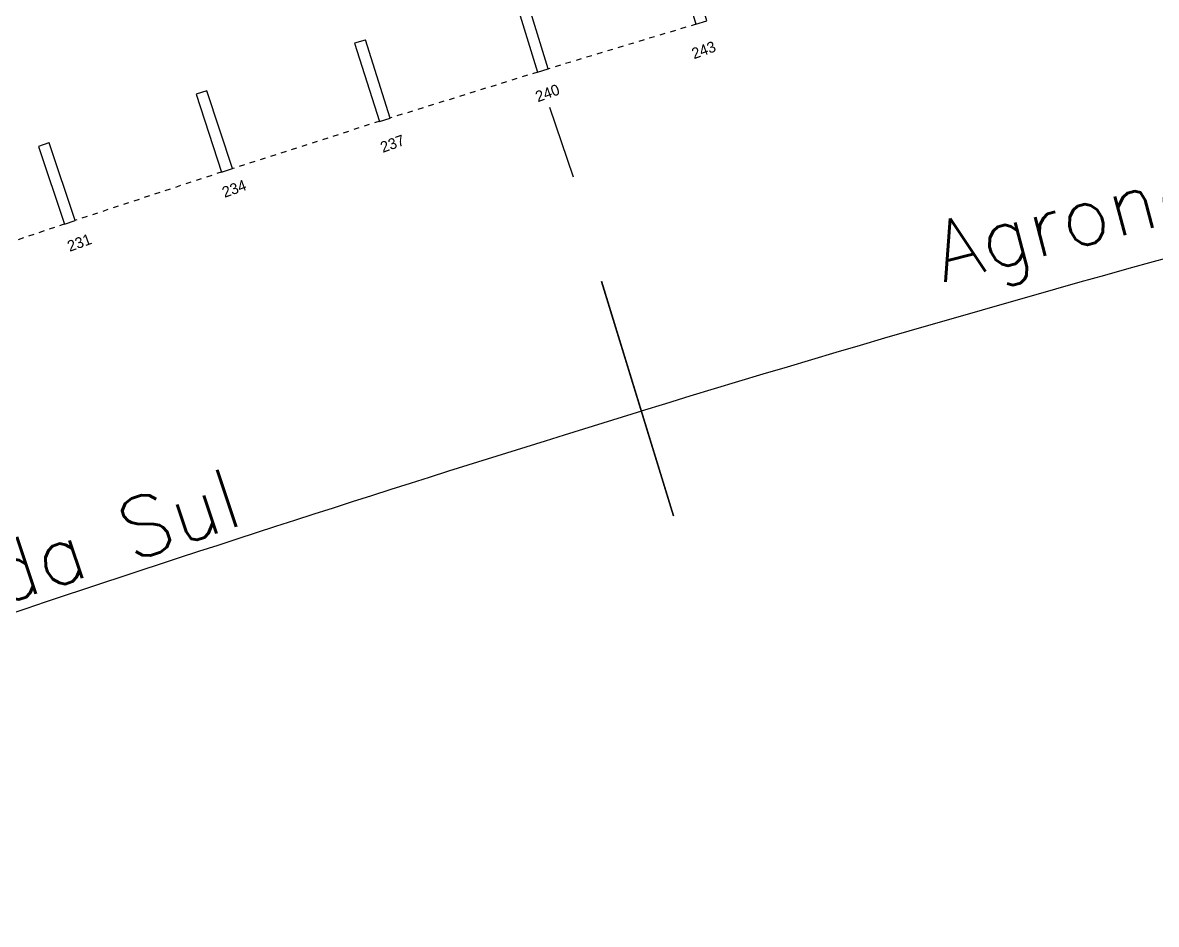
# Model space of a CAD drawing. Extents: x -165 to 137, y 302 to 416.
# Drawn here: x -127.13 to -106.38, y 302.14 to 318.65 of the extents above; entities that cross this region are included whole.
import ezdxf

# ---------------------------------------------------------------- set-up
doc = ezdxf.new("R2010")
doc.units = 0
doc.header["$LTSCALE"] = 0.02
doc.header["$MEASUREMENT"] = 0
doc.linetypes.add('HIDDEN2', pattern=[0.1875, 0.125, -0.0625])
doc.layers.get('0').update_dxf_attribs({"linetype": 'CONTINUOUS'})
doc.layers.get('DEFPOINTS').update_dxf_attribs({"linetype": 'CONTINUOUS'})
for name, color, linetype in [('ESTR', 3, 'CONTINUOUS'), ('NOPILAR', 2, 'CONTINUOUS'), ('PROJ', 1, 'HIDDEN2'), ('USO1', 2, 'CONTINUOUS')]:
    doc.layers.add(name, color=color, linetype=linetype)
doc.styles.add('1', font='romans.shx', dxfattribs={"height": 1.1})
doc.dimstyles.new('1-600', dxfattribs={"dimtxt": 1.1, "dimasz": 2.5, "dimexe": 2, "dimexo": 4, "dimgap": 0.2, "dimtad": 1, "dimdec": 0, "dimzin": 4, "dimdsep": 46, "dimlunit": 6, "dimtxsty": '1', "dimblk1": 'NONE', "dimblk2": 'NONE', "dimsah": 1, "dimcen": 0, "dimclrd": 2, "dimclre": 2, "dimclrt": 2, "dimadec": 0, "dimazin": 0, "dimtfac": 1, "dimtdec": 0, "dimtmove": 2, "dimatfit": 3, "dimldrblk": 'NONE', "dimfxl": 0, "dimtolj": 1, "dimtzin": 0, "dimarcsym": 0})

# ---------------------------------------------------------------- blocks, each defined once
blk = doc.blocks.new('*D82')
at = {"layer": 'DEFPOINTS', "color": 0, "transparency": 16777216}
for p in [(-88.708, 326.864), (-88.392, 325.397), (-118.151, 319.174), (-117.711, 317.74), (-96.685, 316.811)]:
    blk.add_point(p, dxfattribs=at)
at = {"layer": 'USO1', "color": 2, "lineweight": -2, "transparency": 16777216}
for p, q in [((-87.548, 321.488), (-86.598, 317.087)), ((-116.538, 313.916), (-115.22, 309.621))]:
    blk.add_line(p, q, dxfattribs=at)
blk.add_arc((-13.266, -22.624), 349.536, 102.18129, 107.05934, dxfattribs=at)
at = {"layer": 'USO1', "color": 2, "transparency": 16777216, "insert": (-101.729, 316.497), "char_height": 1.1, "attachment_point": 5, "rotation": 14.6203, "style": '1'}
blk.add_mtext('\\A1;Agronomia e Veterinária', dxfattribs=at)
blk = doc.blocks.new('_NONE')
at = {"color": 0, "linetype": 'ByBlock'}
blk.add_circle((0, 0), 0.25, dxfattribs=at)
blk = doc.blocks.new('*D66')
at = {"layer": 'DEFPOINTS', "color": 0, "transparency": 16777216}
for p in [(-118.145, 319.174), (-117.705, 317.74), (-140.919, 311.386), (-140.407, 309.976), (-123.322, 309.152)]:
    blk.add_point(p, dxfattribs=at)
at = {"layer": 'USO1', "color": 2, "lineweight": -2, "transparency": 16777216}
for p, q in [((-116.531, 313.916), (-115.212, 309.618)), ((-139.041, 306.216), (-137.56, 302.137))]:
    blk.add_line(p, q, dxfattribs=at)
blk.add_arc((21.32, -135.312), 467.408, 107.05934, 109.96086, dxfattribs=at)
at = {"layer": 'USO1', "color": 2, "transparency": 16777216, "insert": (-127.306, 308.627), "char_height": 1.1, "attachment_point": 5, "rotation": 18.5101, "style": '1'}
blk.add_mtext('\\A1;Entrada Sul', dxfattribs=at)

msp = doc.modelspace()

# ---------------------------------------------------------------- linework, layer by layer
at = {"layer": 'ESTR'}
for points in [[(-115.04, 320.113), (-115.231, 320.056), (-114.803, 318.618), (-114.607, 318.677), (-115.034, 320.114)], [(-117.954, 319.233), (-118.145, 319.174), (-117.705, 317.74), (-117.508, 317.8), (-117.948, 319.234)], [(-120.86, 318.328), (-121.051, 318.268), (-120.599, 316.838), (-120.403, 316.9), (-120.855, 318.33)], [(-123.759, 317.399), (-123.949, 317.337), (-123.485, 315.911), (-123.289, 315.974), (-123.754, 317.401)], [(-126.649, 316.445), (-126.839, 316.382), (-126.362, 314.959), (-126.168, 315.025), (-126.644, 316.447)]]:
    msp.add_lwpolyline(points, close=True, dxfattribs=at)
at = {"layer": 'PROJ'}
for p, q in [((-114.797, 318.62), (-117.52, 317.797)), ((-117.699, 317.742), (-120.414, 316.896)), ((-120.592, 316.84), (-123.3, 315.971)), ((-123.478, 315.913), (-126.179, 315.021)), ((-126.356, 314.961), (-129.049, 314.046))]:
    msp.add_line(p, q, dxfattribs=at)
at = {"layer": 'USO1'}
msp.add_line((-117.483, 317.102), (-117.052, 315.822), dxfattribs=at)

# ---------------------------------------------------------------- texts
at = {"layer": 'NOPILAR'}
for s, p in [('243', (-114.839, 317.976)), ('243', (-114.839, 317.976)), ('240', (-117.697, 317.188)), ('240', (-117.697, 317.188)), ('237', (-120.535, 316.261)), ('237', (-120.535, 316.261)), ('234', (-123.432, 315.437)), ('234', (-123.432, 315.437)), ('231', (-126.266, 314.449)), ('231', (-126.266, 314.449))]:
    msp.add_text(s, height=0.2, rotation=19.9862, dxfattribs=at).set_placement(p)

# ---------------------------------------------------------------- dimensions: what is measured, and where the dimension line sits
at = {"layer": 'USO1'}
for base, line1, line2, text, picture, middle in [((-96.685, 316.811), ((-88.708, 326.864), (-88.392, 325.397)), ((-118.151, 319.174), (-117.711, 317.74)), 'Agronomia e Veterinária', '*D82', (-101.729, 316.497)), ((-123.322, 309.152), ((-140.407, 309.976), (-140.919, 311.386)), ((-118.145, 319.174), (-117.705, 317.74)), 'Entrada Sul', '*D66', (-127.306, 308.627))]:
    dim = msp.add_angular_dim_2l(base=base, line1=line1, line2=line2, text=text, dimstyle='1-600', override={"dimazin": 1}, dxfattribs=at)
    dim.commit()
    dim.dimension.update_dxf_attribs({"geometry": picture, "text_midpoint": middle})

doc.saveas('drawing.dxf')
